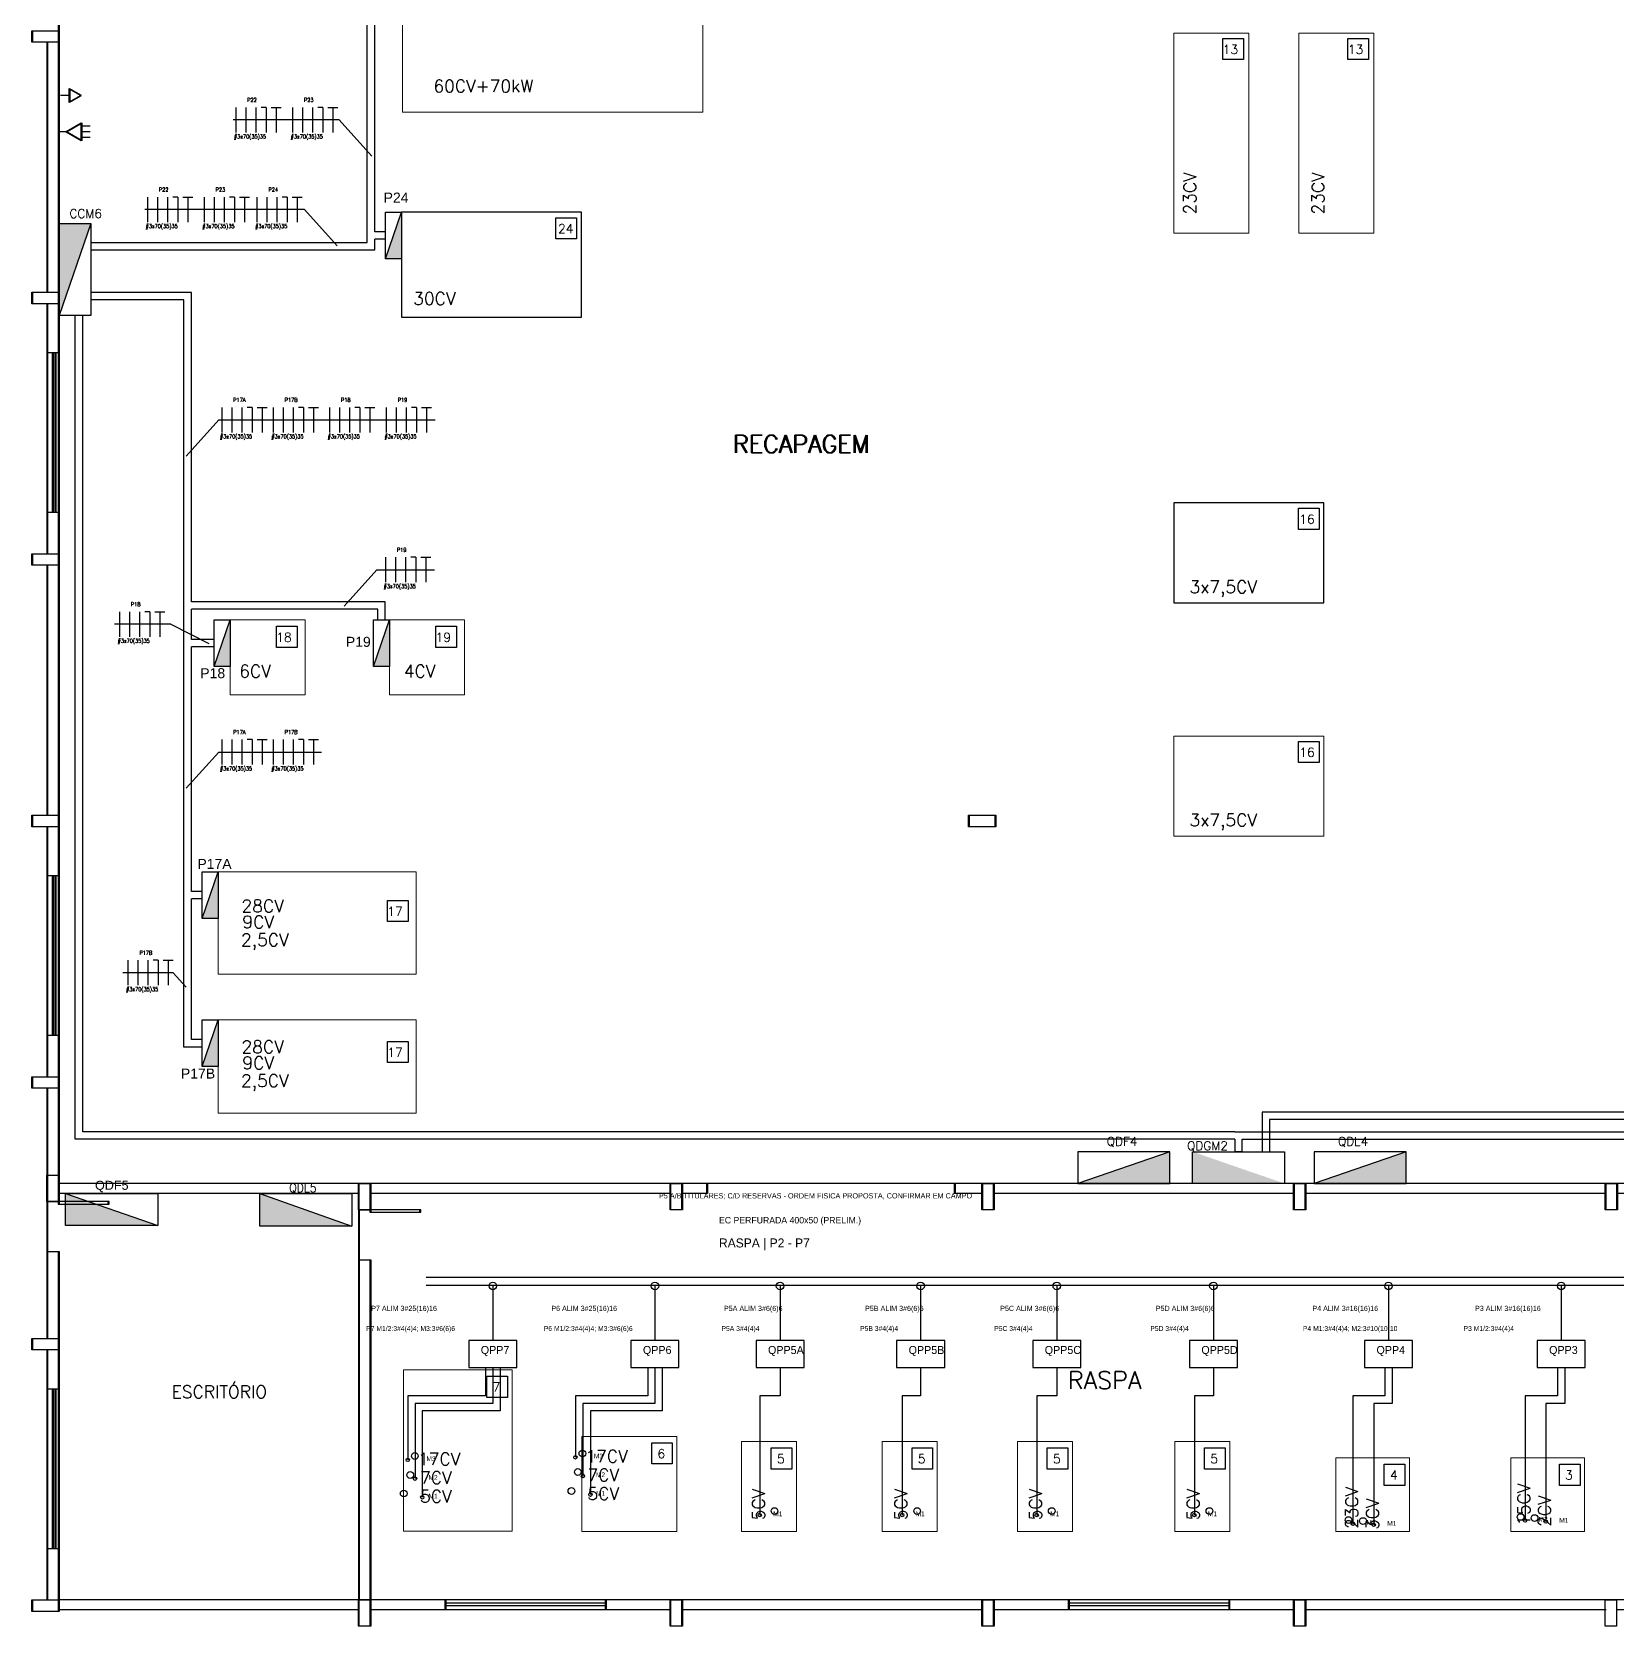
# Model space of a CAD drawing. Extents: x 88 to 641, y -96 to 322.
# Drawn here: x 224.07 to 255.75, y 140.77 to 172.64 of the extents above; entities that cross this region are included whole.
import ezdxf

# ---------------------------------------------------------------- set-up
doc = ezdxf.new("R2010")
doc.units = 0
doc.header["$MEASUREMENT"] = 0
for name, color, linetype in [('_ARQ', 5, 'Continuous'), ('_ARQ-TEXTO', 4, 'Continuous'), ('_COTAS', 4, 'Continuous'), ('_ELT-ELETROCALHAS', 1, 'Continuous'), ('_ELT-MAQUINAS-TEXTO', 4, 'Continuous'), ('_ELT-MÁQUINAS', 3, 'Continuous'), ('_ELT-PONTO', 2, 'Continuous'), ('_ELT-PONTO-TEXTO', 4, 'Continuous'), ('_ELT_ELETRODUTOS', 6, 'Continuous'), ('ELET_FIAÇÃO', 1, 'Continuous')]:
    doc.layers.add(name, color=color, linetype=linetype)
doc.styles.add('ARIAL', font='arial.ttf')
doc.styles.add('textstyle3', font='romans')
doc.styles.add('textstyle4', font='arial.ttf')
doc.styles.add('textstyle6', font='Standard')

# ---------------------------------------------------------------- blocks, each defined once
blk = doc.blocks.new('TOM_Trif_Baixa')
at = {"layer": '_ELT-PONTO'}
for p, q in [((-0.619, 0.111), (-0.459, 0.111)), ((-0.619, 0), (-0.459, 0)), ((-0.16, 0), (0, 0)), ((-0.619, -0.111), (-0.459, -0.111))]:
    blk.add_line(p, q, dxfattribs=at)
blk.add_lwpolyline([(-0.16, 0), (-0.459, 0.172), (-0.459, -0.172)], close=True, dxfattribs=at)
blk = doc.blocks.new('TOM_Monof_baixa')
at = {"layer": '_ELT-PONTO'}
for p, q in [((0.166, 0), (0, 0)), ((0.399, 0), (0.166, 0.135)), ((0.166, 0.135), (0.166, -0.135)), ((0.166, -0.135), (0.399, 0))]:
    blk.add_line(p, q, dxfattribs=at)
blk = doc.blocks.new('FIACAO_LAMP_ELETRO_3FNT')
at = {"layer": 'ELET_FIAÇÃO', "color": 4, "linetype": 'Continuous'}
for p, q in [((0, -0.25), (0, 0.25)), ((0.2, -0.25), (0.2, 0.25)), ((0.4, -0.25), (0.4, 0.25)), ((0.6, 0.25), (0.5, 0.25)), ((0.6, 0.25), (0.6, -0.25)), ((0.7, 0.25), (0.9, 0.25)), ((0.8, 0.25), (0.8, -0.25))]:
    blk.add_line(p, q, dxfattribs=at)
at = {"layer": 'ELET_FIAÇÃO', "color": 4, "linetype": 'Continuous', "style": 'textstyle4'}
for tag, p in [('C', (0.224, 0.36)), ('B', (-0.043, -0.37))]:
    blk.add_attdef(tag, p, '', height=0.08, dxfattribs=at)

msp = doc.modelspace()

# ---------------------------------------------------------------- hatches: boundary and pattern name
at = {"layer": '_ELT-PONTO', "linetype": 'Continuous'}
h = msp.add_hatch(color=256, dxfattribs=at)
h.dxf.hatch_style = 1
h.paths.add_polyline_path([(231.455, 169.038), (231.133, 168.106), (231.455, 168.106)])
at = {"layer": '_ELT-PONTO', "linetype": 'Continuous', "transparency": 33554687}
for points in [[(224.611, 166.975), (225.248, 168.815), (224.611, 168.815)], [(246.812, 149.618), (246.812, 150.254), (244.972, 149.618)], [(249.103, 149.618), (247.263, 150.254), (247.263, 149.618)], [(251.533, 149.618), (251.533, 150.254), (249.693, 149.618)]]:
    msp.add_hatch(color=256, dxfattribs=at).paths.add_polyline_path(points, flags=0)
at = {"layer": '_ELT-PONTO', "linetype": 'Continuous'}
h = msp.add_hatch(color=256, dxfattribs=at)
h.dxf.hatch_style = 1
h.paths.add_polyline_path([(228.032, 160.887), (227.709, 159.955), (228.032, 159.955)])
h = msp.add_hatch(color=256, dxfattribs=at)
h.dxf.hatch_style = 1
h.paths.add_polyline_path([(231.216, 160.887), (230.893, 159.955), (231.216, 159.955)])
h = msp.add_hatch(color=256, dxfattribs=at)
h.dxf.hatch_style = 1
h.paths.add_polyline_path([(227.791, 155.851), (227.469, 154.919), (227.791, 154.919)])
h = msp.add_hatch(color=256, dxfattribs=at)
h.dxf.hatch_style = 1
h.paths.add_polyline_path([(227.791, 152.888), (227.469, 151.956), (227.791, 151.956)])
at = {"layer": '_ELT-PONTO', "linetype": 'Continuous', "transparency": 33554687}
for points in [[(226.583, 148.776), (224.743, 149.416), (224.743, 148.776)], [(230.463, 148.766), (228.623, 149.406), (228.623, 148.766)]]:
    msp.add_hatch(color=256, dxfattribs=at).paths.add_polyline_path(points)

# ---------------------------------------------------------------- linework, layer by layer
at = {"layer": '_ARQ', "linetype": 'Continuous'}
for p, q in [((224.593, 185.821), (224.593, 149.257)), ((224.611, 185.821), (224.611, 149.257)), ((237.55, 149.618), (237.55, 149.418)), ((237.568, 149.618), (237.568, 149.418)), ((242.503, 149.618), (242.503, 149.418)), ((242.521, 149.618), (242.521, 149.418)), ((224.364, 149.257), (224.593, 149.257)), ((224.382, 149.257), (224.611, 149.257)), ((230.593, 149.093), (230.593, 141.293)), ((230.593, 149.093), (230.822, 149.093)), ((230.611, 149.093), (230.611, 141.293)), ((230.611, 149.093), (230.84, 149.093)), ((224.364, 148.257), (224.593, 148.257)), ((224.382, 148.257), (224.611, 148.257)), ((224.593, 148.257), (224.593, 141.293)), ((224.611, 148.257), (224.611, 141.293)), ((230.593, 148.093), (230.822, 148.093)), ((230.611, 148.093), (230.84, 148.093)), ((230.822, 148.093), (230.822, 141.293)), ((230.84, 148.093), (230.84, 141.293))]:
    msp.add_line(p, q, dxfattribs=at)
at = {"layer": '_ARQ'}
for p, q in [((224.364, 172.439), (224.364, 167.439)), ((224.382, 172.439), (224.382, 167.439)), ((224.364, 167.21), (224.364, 162.21)), ((224.382, 167.21), (224.382, 162.21)), ((224.39, 166.233), (224.593, 166.233)), ((224.408, 166.233), (224.611, 166.233)), ((224.475, 166.233), (224.475, 163.036)), ((224.493, 166.233), (224.493, 163.036)), ((224.528, 166.233), (224.528, 163.036)), ((224.546, 166.233), (224.546, 163.036)), ((224.593, 163.033), (224.39, 163.033)), ((224.611, 163.033), (224.408, 163.033)), ((224.364, 161.981), (224.364, 156.981)), ((224.382, 161.981), (224.382, 156.981)), ((224.364, 156.752), (224.364, 151.752)), ((224.382, 156.752), (224.382, 151.752)), ((224.39, 155.775), (224.593, 155.775)), ((224.408, 155.775), (224.611, 155.775)), ((224.475, 155.775), (224.475, 152.578)), ((224.493, 155.775), (224.493, 152.578)), ((224.528, 155.775), (224.528, 152.578)), ((224.546, 155.775), (224.546, 152.578)), ((224.593, 152.575), (224.39, 152.575)), ((224.611, 152.575), (224.408, 152.575)), ((224.364, 151.522), (224.364, 146.522)), ((224.382, 151.522), (224.382, 146.522)), ((267.966, 149.618), (224.593, 149.618)), ((267.984, 149.618), (224.611, 149.618)), ((230.593, 149.418), (224.593, 149.418)), ((230.611, 149.418), (224.611, 149.418)), ((236.822, 149.418), (230.822, 149.418)), ((236.84, 149.418), (230.84, 149.418)), ((237.55, 149.418), (237.052, 149.418)), ((237.568, 149.418), (237.07, 149.418)), ((243.052, 149.418), (242.503, 149.418)), ((243.07, 149.418), (242.521, 149.418)), ((249.281, 149.418), (243.281, 149.418)), ((249.299, 149.418), (243.299, 149.418)), ((255.51, 149.418), (249.51, 149.418)), ((255.528, 149.418), (249.528, 149.418)), ((261.739, 149.418), (255.739, 149.418)), ((224.364, 146.293), (224.364, 141.293)), ((224.382, 146.293), (224.382, 141.293)), ((224.39, 145.514), (224.593, 145.514)), ((224.408, 145.514), (224.611, 145.514)), ((224.475, 145.514), (224.475, 142.317)), ((224.493, 145.514), (224.493, 142.317)), ((224.528, 145.514), (224.528, 142.317)), ((224.546, 145.514), (224.546, 142.317)), ((224.593, 142.314), (224.39, 142.314)), ((224.611, 142.314), (224.408, 142.314)), ((277.768, 141.293), (224.593, 141.293)), ((277.786, 141.293), (224.611, 141.293)), ((232.328, 141.093), (232.328, 141.296)), ((232.328, 141.231), (235.526, 141.231)), ((232.346, 141.093), (232.346, 141.296)), ((232.346, 141.231), (235.544, 141.231)), ((235.528, 141.296), (235.528, 141.093)), ((235.546, 141.296), (235.546, 141.093)), ((244.787, 141.093), (244.787, 141.296)), ((244.787, 141.231), (247.984, 141.231)), ((244.805, 141.093), (244.805, 141.296)), ((244.805, 141.231), (248.002, 141.231)), ((247.987, 141.296), (247.987, 141.093)), ((248.005, 141.296), (248.005, 141.093)), ((230.593, 141.093), (224.593, 141.093)), ((230.611, 141.093), (224.611, 141.093)), ((236.822, 141.093), (230.822, 141.093)), ((236.84, 141.093), (230.84, 141.093)), ((232.328, 141.178), (235.526, 141.178)), ((232.346, 141.178), (235.544, 141.178)), ((243.052, 141.093), (237.052, 141.093)), ((243.07, 141.093), (237.07, 141.093)), ((249.281, 141.093), (243.281, 141.093)), ((249.299, 141.093), (243.299, 141.093)), ((244.787, 141.178), (247.984, 141.178)), ((244.805, 141.178), (248.002, 141.178)), ((255.51, 141.093), (249.51, 141.093)), ((255.528, 141.093), (249.528, 141.093)), ((261.739, 141.093), (255.739, 141.093))]:
    msp.add_line(p, q, dxfattribs=at)
for points in [[(224.069, 172.668), (224.593, 172.668), (224.593, 172.439), (224.069, 172.439)], [(224.087, 172.668), (224.611, 172.668), (224.611, 172.439), (224.087, 172.439)], [(224.069, 167.439), (224.593, 167.439), (224.593, 167.21), (224.069, 167.21)], [(224.087, 167.439), (224.611, 167.439), (224.611, 167.21), (224.087, 167.21)], [(224.069, 162.21), (224.593, 162.21), (224.593, 161.981), (224.069, 161.981)], [(224.087, 162.21), (224.611, 162.21), (224.611, 161.981), (224.087, 161.981)], [(224.069, 156.981), (224.593, 156.981), (224.593, 156.752), (224.069, 156.752)], [(224.087, 156.981), (224.611, 156.981), (224.611, 156.752), (224.087, 156.752)], [(242.789, 156.981), (243.314, 156.981), (243.314, 156.752), (242.789, 156.752)], [(242.807, 156.981), (243.332, 156.981), (243.332, 156.752), (242.807, 156.752)], [(224.069, 151.752), (224.593, 151.752), (224.593, 151.522), (224.069, 151.522)], [(224.087, 151.752), (224.611, 151.752), (224.611, 151.522), (224.087, 151.522)], [(224.593, 149.782), (224.593, 149.257), (224.364, 149.257), (224.364, 149.782)], [(224.611, 149.782), (224.611, 149.257), (224.382, 149.257), (224.382, 149.782)], [(230.822, 149.618), (230.822, 149.093), (230.593, 149.093), (230.593, 149.618)], [(230.84, 149.618), (230.84, 149.093), (230.611, 149.093), (230.611, 149.618)], [(237.052, 149.618), (237.052, 149.093), (236.822, 149.093), (236.822, 149.618)], [(237.07, 149.618), (237.07, 149.093), (236.84, 149.093), (236.84, 149.618)], [(243.281, 149.618), (243.281, 149.093), (243.052, 149.093), (243.052, 149.618)], [(243.299, 149.618), (243.299, 149.093), (243.07, 149.093), (243.07, 149.618)], [(249.51, 149.618), (249.51, 149.093), (249.281, 149.093), (249.281, 149.618)], [(249.528, 149.618), (249.528, 149.093), (249.299, 149.093), (249.299, 149.618)], [(255.739, 149.618), (255.739, 149.093), (255.51, 149.093), (255.51, 149.618)], [(255.757, 149.618), (255.757, 149.093), (255.528, 149.093), (255.528, 149.618)], [(224.069, 146.522), (224.593, 146.522), (224.593, 146.293), (224.069, 146.293)], [(224.087, 146.522), (224.611, 146.522), (224.611, 146.293), (224.087, 146.293)], [(224.069, 141.293), (224.593, 141.293), (224.593, 141.064), (224.069, 141.064)], [(224.087, 141.293), (224.611, 141.293), (224.611, 141.064), (224.087, 141.064)], [(230.822, 141.293), (230.822, 140.769), (230.593, 140.769), (230.593, 141.293)], [(230.84, 141.293), (230.84, 140.769), (230.611, 140.769), (230.611, 141.293)], [(237.052, 141.293), (237.052, 140.769), (236.822, 140.769), (236.822, 141.293)], [(237.07, 141.293), (237.07, 140.769), (236.84, 140.769), (236.84, 141.293)], [(243.281, 141.293), (243.281, 140.769), (243.052, 140.769), (243.052, 141.293)], [(243.299, 141.293), (243.299, 140.769), (243.07, 140.769), (243.07, 141.293)], [(249.51, 141.293), (249.51, 140.769), (249.281, 140.769), (249.281, 141.293)], [(249.528, 141.293), (249.528, 140.769), (249.299, 140.769), (249.299, 141.293)], [(255.739, 141.293), (255.739, 140.769), (255.51, 140.769), (255.51, 141.293)]]:
    msp.add_lwpolyline(points, close=True, dxfattribs=at)
at = {"layer": '_ARQ', "linetype": 'Continuous'}
for points in [[(225.593, 149.257), (224.593, 149.257), (224.593, 149.207), (225.593, 149.207)], [(225.611, 149.257), (224.611, 149.257), (224.611, 149.207), (225.611, 149.207)], [(231.822, 149.093), (230.822, 149.093), (230.822, 149.043), (231.822, 149.043)], [(231.84, 149.093), (230.84, 149.093), (230.84, 149.043), (231.84, 149.043)]]:
    msp.add_lwpolyline(points, close=True, dxfattribs=at)
at = {"layer": '_ELT-ELETROCALHAS', "color": 254, "true_color": 0xfeeab9}
for p, q in [((248.108, 150.654), (267.332, 150.654)), ((248.108, 150.504), (248.108, 150.254)), ((248.258, 150.504), (267.482, 150.504)), ((248.258, 150.254), (248.108, 150.254))]:
    msp.add_line(p, q, dxfattribs=at)
at = {"layer": '_ELT-ELETROCALHAS', "color": 116, "true_color": 0x136734}
for points in [[(268.168, 181.355), (266.367, 181.355), (266.367, 151.048), (248.653, 151.048), (248.653, 150.254)], [(268.168, 181.205), (266.517, 181.205), (266.517, 150.898), (248.803, 150.898), (248.803, 150.254)]]:
    msp.add_lwpolyline(points, dxfattribs=at)
at = {"layer": '_ELT-ELETROCALHAS', "color": 32, "true_color": 0xcd6928}
for points in [[(225.248, 168.435), (230.771, 168.435), (230.771, 180.152)], [(230.921, 168.647), (230.921, 175.097)], [(231.133, 168.647), (230.921, 168.647)], [(225.248, 168.285), (230.921, 168.285), (230.921, 168.497)], [(231.133, 168.497), (230.921, 168.497)], [(227.257, 161.249), (227.257, 167.435), (225.248, 167.435)], [(227.257, 152.347), (227.107, 152.347), (227.107, 167.285), (225.248, 167.285)], [(231.129, 161.099), (231.129, 161.249), (227.257, 161.249)], [(230.979, 161.099), (227.257, 161.099)], [(227.257, 160.496), (227.257, 161.099)], [(230.979, 160.887), (230.979, 161.099)], [(231.129, 160.887), (231.129, 161.099)], [(227.709, 160.496), (227.257, 160.496)], [(227.709, 160.346), (227.257, 160.346)], [(227.257, 155.46), (227.257, 160.346)], [(227.469, 155.46), (227.257, 155.46)], [(227.469, 155.31), (227.257, 155.31)], [(227.257, 152.497), (227.257, 155.31)], [(227.469, 152.497), (227.257, 152.497)], [(227.469, 152.347), (227.257, 152.347)]]:
    msp.add_lwpolyline(points, dxfattribs=at)
at = {"layer": '_ELT-ELETROCALHAS', "color": 254, "true_color": 0xfeeab9}
for points in [[(248.108, 150.504), (224.934, 150.504), (224.934, 166.975)], [(248.108, 150.654), (225.084, 150.654), (225.084, 166.975)], [(248.258, 150.254), (248.258, 150.504)]]:
    msp.add_lwpolyline(points, dxfattribs=at)
at = {"layer": '_ELT-ELETROCALHAS'}
for points in [[(259.5, 147.74), (258.95, 147.74), (231.95, 147.74)], [(259.5, 147.58), (258.95, 147.58), (231.95, 147.58)]]:
    msp.add_lwpolyline(points, dxfattribs=at)
at = {"layer": '_ELT-MAQUINAS-TEXTO'}
for points in [[(247.87, 172.512), (248.283, 172.512), (248.283, 172.09), (247.87, 172.09)], [(250.37, 172.512), (250.783, 172.512), (250.783, 172.09), (250.37, 172.09)], [(234.538, 168.929), (234.951, 168.929), (234.951, 168.507), (234.538, 168.507)], [(249.381, 163.119), (249.794, 163.119), (249.794, 162.697), (249.381, 162.697)], [(228.955, 160.759), (229.368, 160.759), (229.368, 160.336), (228.955, 160.336)], [(232.139, 160.759), (232.551, 160.759), (232.551, 160.336), (232.139, 160.336)], [(249.381, 158.458), (249.794, 158.458), (249.794, 158.036), (249.381, 158.036)], [(231.174, 155.277), (231.587, 155.277), (231.587, 154.854), (231.174, 154.854)], [(231.174, 152.459), (231.587, 152.459), (231.587, 152.037), (231.174, 152.037)], [(233.161, 145.766), (233.574, 145.766), (233.574, 145.343), (233.161, 145.343)], [(236.455, 144.435), (236.867, 144.435), (236.867, 144.013), (236.455, 144.013)], [(238.844, 144.333), (239.257, 144.333), (239.257, 143.91), (238.844, 143.91)], [(241.658, 144.333), (242.07, 144.333), (242.07, 143.91), (241.658, 143.91)], [(244.361, 144.333), (244.774, 144.333), (244.774, 143.91), (244.361, 143.91)], [(247.503, 144.333), (247.916, 144.333), (247.916, 143.91), (247.503, 143.91)], [(251.095, 144.006), (251.507, 144.006), (251.507, 143.583), (251.095, 143.583)], [(254.594, 144.006), (255.007, 144.006), (255.007, 143.583), (254.594, 143.583)]]:
    msp.add_lwpolyline(points, close=True, dxfattribs=at)
at = {"layer": '_ELT-MÁQUINAS', "color": 4, "lineweight": 0}
for points in [[(231.477, 175.638), (237.477, 175.638), (237.477, 171.038), (231.477, 171.038)], [(246.887, 172.62), (248.387, 172.62), (248.387, 168.62), (246.887, 168.62)], [(249.387, 172.62), (250.887, 172.62), (250.887, 168.62), (249.387, 168.62)], [(228.032, 159.387), (229.532, 159.387), (229.532, 160.887), (228.032, 160.887)], [(231.216, 159.387), (232.716, 159.387), (232.716, 160.887), (231.216, 160.887)], [(246.887, 156.565), (249.887, 156.565), (249.887, 158.565), (246.887, 158.565)], [(227.791, 153.804), (231.751, 153.804), (231.751, 155.851), (227.791, 155.851)], [(227.791, 151.024), (231.751, 151.024), (231.751, 152.888), (227.791, 152.888)], [(231.493, 145.894), (233.666, 145.894), (233.666, 142.666), (231.493, 142.666)], [(235.06, 142.663), (236.96, 142.663), (236.96, 144.563), (235.06, 144.563)], [(238.25, 144.461), (239.35, 144.461), (239.35, 142.661), (238.25, 142.661)], [(241.063, 144.461), (242.163, 144.461), (242.163, 142.661), (241.063, 142.661)], [(243.767, 144.461), (244.867, 144.461), (244.867, 142.661), (243.767, 142.661)], [(246.909, 144.461), (248.009, 144.461), (248.009, 142.661), (246.909, 142.661)], [(250.124, 144.134), (251.6, 144.134), (251.6, 142.659), (250.124, 142.659)], [(253.623, 144.134), (255.1, 144.134), (255.1, 142.659), (253.623, 142.659)]]:
    msp.add_lwpolyline(points, close=True, dxfattribs=at)
at = {"layer": '_ELT-MÁQUINAS', "color": 4}
for points in [[(231.455, 166.938), (235.055, 166.938), (235.055, 169.038), (231.455, 169.038)], [(246.887, 161.226), (249.887, 161.226), (249.887, 163.226), (246.887, 163.226)]]:
    msp.add_lwpolyline(points, close=True, dxfattribs=at)
at = {"layer": '_ELT-PONTO', "linetype": 'Continuous'}
for p, q in [((231.133, 168.106), (231.455, 169.038)), ((225.248, 168.815), (224.611, 166.975)), ((227.709, 159.955), (228.032, 160.887)), ((230.893, 159.955), (231.216, 160.887)), ((227.469, 154.919), (227.791, 155.851)), ((227.469, 151.956), (227.791, 152.888)), ((246.812, 150.254), (244.972, 149.618)), ((251.533, 150.254), (249.693, 149.618)), ((224.743, 149.416), (226.583, 148.776)), ((228.623, 149.416), (230.463, 148.766))]:
    msp.add_line(p, q, dxfattribs=at)
for points in [[(231.455, 168.106), (231.133, 168.106), (231.133, 169.038), (231.455, 169.038)], [(224.611, 168.815), (225.248, 168.815), (225.248, 166.975), (224.611, 166.975)], [(228.032, 159.955), (227.709, 159.955), (227.709, 160.887), (228.032, 160.887)], [(231.216, 159.955), (230.893, 159.955), (230.893, 160.887), (231.216, 160.887)], [(227.791, 154.919), (227.469, 154.919), (227.469, 155.851), (227.791, 155.851)], [(227.791, 151.956), (227.469, 151.956), (227.469, 152.888), (227.791, 152.888)], [(246.812, 149.618), (246.812, 150.254), (244.972, 150.254), (244.972, 149.618)], [(247.263, 149.618), (247.263, 150.254), (249.103, 150.254), (249.103, 149.618)], [(251.533, 149.618), (251.533, 150.254), (249.693, 150.254), (249.693, 149.618)], [(224.743, 148.776), (224.743, 149.416), (226.583, 149.416), (226.583, 148.776)], [(228.623, 148.766), (228.623, 149.416), (230.463, 149.416), (230.463, 148.766)]]:
    msp.add_lwpolyline(points, close=True, dxfattribs=at)
at = {"layer": '_ELT-PONTO'}
for points in [[(232.8, 145.94), (233.76, 145.94), (233.76, 146.48), (232.8, 146.48)], [(236.04, 145.94), (237, 145.94), (237, 146.48), (236.04, 146.48)], [(238.54, 145.94), (239.5, 145.94), (239.5, 146.48), (238.54, 146.48)], [(241.35, 145.94), (242.31, 145.94), (242.31, 146.48), (241.35, 146.48)], [(244.07, 145.94), (245.03, 145.94), (245.03, 146.48), (244.07, 146.48)], [(247.2, 145.94), (248.16, 145.94), (248.16, 146.48), (247.2, 146.48)], [(250.7, 145.94), (251.66, 145.94), (251.66, 146.48), (250.7, 146.48)], [(254.15, 145.94), (255.11, 145.94), (255.11, 146.48), (254.15, 146.48)]]:
    msp.add_lwpolyline(points, close=True, dxfattribs=at)
for centre, radius in [((231.58, 144.091), 0.034), ((231.72, 144.17), 0.067), ((234.93, 144.144), 0.034), ((235.07, 144.22), 0.067), ((231.63, 143.79), 0.067), ((234.98, 143.85), 0.067), ((235.08, 143.77), 0.034), ((231.5, 143.42), 0.067), ((231.725, 143.717), 0.034), ((234.85, 143.47), 0.067), ((231.87, 143.344), 0.034), ((235.23, 143.397), 0.034), ((238.91, 143.07), 0.067), ((241.76, 143.07), 0.067), ((244.45, 143.07), 0.067), ((247.6, 143.07), 0.067), ((238.615, 142.99), 0.034), ((241.46, 142.99), 0.034), ((244.149, 142.99), 0.034), ((247.3, 142.99), 0.034), ((250.38, 142.89), 0.067), ((250.47, 142.817), 0.034), ((250.67, 142.87), 0.067), ((250.885, 142.797), 0.034), ((253.82, 142.95), 0.067), ((253.908, 142.88), 0.034), ((254.1, 142.93), 0.067), ((254.323, 142.859), 0.034)]:
    msp.add_circle(centre, radius, dxfattribs=at)
at = {"layer": '_ELT_ELETRODUTOS'}
for p, q in [((233.28, 147.58), (233.28, 146.48)), ((236.52, 147.58), (236.52, 146.48)), ((239.02, 147.58), (239.02, 146.48)), ((241.83, 147.58), (241.83, 146.48)), ((244.55, 147.58), (244.55, 146.48)), ((247.68, 147.58), (247.68, 146.48)), ((251.18, 147.58), (251.18, 146.48)), ((254.63, 147.58), (254.63, 146.48))]:
    msp.add_line(p, q, dxfattribs=at)
for centre in [(233.28, 147.57), (236.52, 147.57), (239.02, 147.57), (241.83, 147.57), (244.55, 147.57), (247.68, 147.57), (251.18, 147.57), (254.63, 147.57)]:
    msp.add_circle(centre, 0.075, dxfattribs=at)
at = {"layer": 'ELET_FIAÇÃO', "color": 7, "linetype": 'Continuous'}
for points in [[(230.208, 170.883), (228.089, 170.883)], [(230.208, 170.883), (230.862, 170.157)], [(229.518, 169.09), (226.323, 169.09)], [(229.518, 169.09), (230.171, 168.364)], [(227.803, 164.886), (227.149, 164.16)], [(227.803, 164.886), (232.131, 164.886)], [(230.965, 161.889), (230.311, 161.163)], [(230.965, 161.889), (232.116, 161.889)], [(226.848, 160.8), (225.72, 160.8)], [(226.848, 160.8), (227.606, 160.416)], [(227.803, 158.246), (227.149, 157.52)], [(227.803, 158.246), (229.857, 158.246)], [(226.89, 153.832), (225.884, 153.832)], [(226.89, 153.832), (227.15, 153.543)]]:
    msp.add_lwpolyline(points, dxfattribs=at)
at = {"layer": 'ELET_FIAÇÃO'}
for points in [[(233.135, 145.94), (233.135, 145.37), (231.58, 145.37), (231.58, 144.091)], [(233.28, 145.94), (233.28, 145.22), (231.725, 145.22), (231.725, 143.717)], [(233.425, 145.94), (233.425, 145.07), (231.87, 145.07), (231.87, 143.344)], [(236.375, 145.94), (236.375, 145.37), (234.93, 145.37), (234.93, 144.144)], [(236.52, 145.94), (236.52, 145.22), (235.08, 145.22), (235.08, 143.77)], [(236.665, 145.94), (236.665, 145.07), (235.23, 145.07), (235.23, 143.397)], [(239.02, 145.94), (239.02, 145.37), (238.615, 145.37), (238.615, 142.99)], [(241.83, 145.94), (241.83, 145.37), (241.46, 145.37), (241.46, 142.99)], [(244.55, 145.94), (244.55, 145.37), (244.149, 145.37), (244.149, 142.99)], [(247.68, 145.94), (247.68, 145.37), (247.3, 145.37), (247.3, 142.99)], [(251.107, 145.94), (251.107, 145.37), (250.47, 145.37), (250.47, 142.817)], [(251.252, 145.94), (251.252, 145.22), (250.885, 145.22), (250.885, 142.797)], [(254.558, 145.94), (254.558, 145.37), (253.908, 145.37), (253.908, 142.88)], [(254.702, 145.94), (254.702, 145.22), (254.323, 145.22), (254.323, 142.859)]]:
    msp.add_lwpolyline(points, dxfattribs=at)

# ---------------------------------------------------------------- block references
at = {"layer": '_COTAS', "linetype": 'Continuous'}
for p in [(224.642, 171.372), (224.66, 171.372)]:
    msp.add_blockref('TOM_Monof_baixa', p, dxfattribs=at)
at = {"layer": '_COTAS', "linetype": 'Continuous', "rotation": 180}
for p in [(224.593, 170.647), (224.611, 170.647)]:
    msp.add_blockref('TOM_Trif_Baixa', p, dxfattribs=at)
at = {"layer": '_ELT_ELETRODUTOS', "linetype": 'Continuous'}
ref = msp.add_blockref('FIACAO_LAMP_ELETRO_3FNT', (228.148, 170.883), dxfattribs=at)
ref.add_attrib('C', 'P22', (228.372, 171.243), dxfattribs={"layer": 'ELET_FIAÇÃO', "color": 4, "linetype": 'Continuous', "height": 0.08, "style": 'textstyle6'})
ref.add_attrib('B', '#3x70(35)35', (228.105, 170.513), dxfattribs={"layer": 'ELET_FIAÇÃO', "color": 4, "linetype": 'Continuous', "height": 0.08, "style": 'textstyle6'})
ref = msp.add_blockref('FIACAO_LAMP_ELETRO_3FNT', (229.283, 170.883), dxfattribs=at)
ref.add_attrib('C', 'P23', (229.507, 171.243), dxfattribs={"layer": 'ELET_FIAÇÃO', "color": 4, "linetype": 'Continuous', "height": 0.08, "style": 'textstyle6'})
ref.add_attrib('B', '#3x70(35)35', (229.24, 170.513), dxfattribs={"layer": 'ELET_FIAÇÃO', "color": 4, "linetype": 'Continuous', "height": 0.08, "style": 'textstyle6'})
ref = msp.add_blockref('FIACAO_LAMP_ELETRO_3FNT', (226.383, 169.09), dxfattribs=at)
ref.add_attrib('C', 'P22', (226.607, 169.45), dxfattribs={"layer": 'ELET_FIAÇÃO', "color": 4, "linetype": 'Continuous', "height": 0.08, "style": 'textstyle6'})
ref.add_attrib('B', '#3x70(35)35', (226.34, 168.72), dxfattribs={"layer": 'ELET_FIAÇÃO', "color": 4, "linetype": 'Continuous', "height": 0.08, "style": 'textstyle6'})
ref = msp.add_blockref('FIACAO_LAMP_ELETRO_3FNT', (227.517, 169.09), dxfattribs=at)
ref.add_attrib('C', 'P23', (227.741, 169.45), dxfattribs={"layer": 'ELET_FIAÇÃO', "color": 4, "linetype": 'Continuous', "height": 0.08, "style": 'textstyle6'})
ref.add_attrib('B', '#3x70(35)35', (227.474, 168.72), dxfattribs={"layer": 'ELET_FIAÇÃO', "color": 4, "linetype": 'Continuous', "height": 0.08, "style": 'textstyle6'})
ref = msp.add_blockref('FIACAO_LAMP_ELETRO_3FNT', (228.573, 169.09), dxfattribs=at)
ref.add_attrib('C', 'P24', (228.797, 169.45), dxfattribs={"layer": 'ELET_FIAÇÃO', "color": 4, "linetype": 'Continuous', "height": 0.08, "style": 'textstyle6'})
ref.add_attrib('B', '#3x70(35)35', (228.53, 168.72), dxfattribs={"layer": 'ELET_FIAÇÃO', "color": 4, "linetype": 'Continuous', "height": 0.08, "style": 'textstyle6'})
ref = msp.add_blockref('FIACAO_LAMP_ELETRO_3FNT', (227.869, 164.886), dxfattribs=at)
ref.add_attrib('C', 'P17A', (228.093, 165.246), dxfattribs={"layer": 'ELET_FIAÇÃO', "color": 4, "linetype": 'Continuous', "height": 0.08, "style": 'textstyle6'})
ref.add_attrib('B', '#3x70(35)35', (227.826, 164.516), dxfattribs={"layer": 'ELET_FIAÇÃO', "color": 4, "linetype": 'Continuous', "height": 0.08, "style": 'textstyle6'})
ref = msp.add_blockref('FIACAO_LAMP_ELETRO_3FNT', (228.897, 164.886), dxfattribs=at)
ref.add_attrib('C', 'P17B', (229.121, 165.246), dxfattribs={"layer": 'ELET_FIAÇÃO', "color": 4, "linetype": 'Continuous', "height": 0.08, "style": 'textstyle6'})
ref.add_attrib('B', '#3x70(35)35', (228.854, 164.516), dxfattribs={"layer": 'ELET_FIAÇÃO', "color": 4, "linetype": 'Continuous', "height": 0.08, "style": 'textstyle6'})
ref = msp.add_blockref('FIACAO_LAMP_ELETRO_3FNT', (230.022, 164.886), dxfattribs=at)
ref.add_attrib('C', 'P18', (230.246, 165.246), dxfattribs={"layer": 'ELET_FIAÇÃO', "color": 4, "linetype": 'Continuous', "height": 0.08, "style": 'textstyle6'})
ref.add_attrib('B', '#3x70(35)35', (229.979, 164.516), dxfattribs={"layer": 'ELET_FIAÇÃO', "color": 4, "linetype": 'Continuous', "height": 0.08, "style": 'textstyle6'})
ref = msp.add_blockref('FIACAO_LAMP_ELETRO_3FNT', (231.156, 164.886), dxfattribs=at)
ref.add_attrib('C', 'P19', (231.38, 165.246), dxfattribs={"layer": 'ELET_FIAÇÃO', "color": 4, "linetype": 'Continuous', "height": 0.08, "style": 'textstyle6'})
ref.add_attrib('B', '#3x70(35)35', (231.113, 164.516), dxfattribs={"layer": 'ELET_FIAÇÃO', "color": 4, "linetype": 'Continuous', "height": 0.08, "style": 'textstyle6'})
ref = msp.add_blockref('FIACAO_LAMP_ELETRO_3FNT', (231.141, 161.889), dxfattribs=at)
ref.add_attrib('C', 'P19', (231.364, 162.249), dxfattribs={"layer": 'ELET_FIAÇÃO', "color": 4, "linetype": 'Continuous', "height": 0.08, "style": 'textstyle6'})
ref.add_attrib('B', '#3x70(35)35', (231.097, 161.519), dxfattribs={"layer": 'ELET_FIAÇÃO', "color": 4, "linetype": 'Continuous', "height": 0.08, "style": 'textstyle6'})
ref = msp.add_blockref('FIACAO_LAMP_ELETRO_3FNT', (225.824, 160.8), dxfattribs=at)
ref.add_attrib('C', 'P18', (226.048, 161.16), dxfattribs={"layer": 'ELET_FIAÇÃO', "color": 4, "linetype": 'Continuous', "height": 0.08, "style": 'textstyle6'})
ref.add_attrib('B', '#3x70(35)35', (225.781, 160.43), dxfattribs={"layer": 'ELET_FIAÇÃO', "color": 4, "linetype": 'Continuous', "height": 0.08, "style": 'textstyle6'})
ref = msp.add_blockref('FIACAO_LAMP_ELETRO_3FNT', (227.869, 158.246), dxfattribs=at)
ref.add_attrib('C', 'P17A', (228.093, 158.606), dxfattribs={"layer": 'ELET_FIAÇÃO', "color": 4, "linetype": 'Continuous', "height": 0.08, "style": 'textstyle6'})
ref.add_attrib('B', '#3x70(35)35', (227.826, 157.876), dxfattribs={"layer": 'ELET_FIAÇÃO', "color": 4, "linetype": 'Continuous', "height": 0.08, "style": 'textstyle6'})
ref = msp.add_blockref('FIACAO_LAMP_ELETRO_3FNT', (228.897, 158.246), dxfattribs=at)
ref.add_attrib('C', 'P17B', (229.121, 158.606), dxfattribs={"layer": 'ELET_FIAÇÃO', "color": 4, "linetype": 'Continuous', "height": 0.08, "style": 'textstyle6'})
ref.add_attrib('B', '#3x70(35)35', (228.854, 157.876), dxfattribs={"layer": 'ELET_FIAÇÃO', "color": 4, "linetype": 'Continuous', "height": 0.08, "style": 'textstyle6'})
ref = msp.add_blockref('FIACAO_LAMP_ELETRO_3FNT', (225.993, 153.832), dxfattribs=at)
ref.add_attrib('C', 'P17B', (226.217, 154.192), dxfattribs={"layer": 'ELET_FIAÇÃO', "color": 4, "linetype": 'Continuous', "height": 0.08, "style": 'textstyle6'})
ref.add_attrib('B', '#3x70(35)35', (225.95, 153.462), dxfattribs={"layer": 'ELET_FIAÇÃO', "color": 4, "linetype": 'Continuous', "height": 0.08, "style": 'textstyle6'})

# ---------------------------------------------------------------- texts
at = {"layer": '_ARQ-TEXTO', "style": 'textstyle3'}
for s, height, p in [('RECAPAGEM', 0.35, (238.073, 164.231)), ('RECAPAGEM', 0.35, (238.091, 164.231)), ('RASPA', 0.35, (244.773, 145.51)), ('ESCRITÓRIO', 0.25, (226.862, 145.328))]:
    msp.add_text(s, height=height, dxfattribs=at).set_placement(p)
at = {"layer": '_ELT-MAQUINAS-TEXTO', "style": 'textstyle3'}
for s, height, p in [('13', 0.18, (247.867, 172.203)), ('13', 0.18, (250.367, 172.203)), ('60CV+70kW', 0.25, (232.093, 171.436)), ('24', 0.18, (234.584, 168.62)), ('30CV', 0.25, (231.689, 167.187)), ('16', 0.18, (249.397, 162.811)), ('3x7,5CV', 0.25, (247.203, 161.423)), ('18', 0.18, (228.951, 160.45)), ('19', 0.18, (232.135, 160.45)), ('6CV', 0.25, (228.212, 159.736)), ('4CV', 0.25, (231.501, 159.736)), ('16', 0.18, (249.397, 158.15)), ('3x7,5CV', 0.25, (247.203, 156.762)), ('28CV', 0.25, (228.257, 155.043)), ('9CV', 0.25, (228.275, 154.723)), ('17', 0.18, (231.171, 154.968)), ('2,5CV', 0.25, (228.248, 154.366)), ('28CV', 0.25, (228.257, 152.226)), ('9CV', 0.25, (228.275, 151.905)), ('17', 0.18, (231.171, 152.151)), ('2,5CV', 0.25, (228.248, 151.549)), ('7', 0.18, (233.276, 145.457)), ('17CV', 0.25, (231.784, 143.986)), ('17CV', 0.25, (235.131, 144.039)), ('6', 0.18, (236.57, 144.126)), ('5', 0.18, (238.959, 144.024)), ('5', 0.18, (241.773, 144.024)), ('5', 0.18, (244.476, 144.024)), ('5', 0.18, (247.618, 144.024)), ('7CV', 0.25, (231.825, 143.612)), ('7CV', 0.25, (235.172, 143.665)), ('4', 0.18, (251.21, 143.697)), ('3', 0.18, (254.709, 143.697)), ('5CV', 0.25, (231.825, 143.239)), ('5CV', 0.25, (235.172, 143.292))]:
    msp.add_text(s, height=height, dxfattribs=at).set_placement(p)
for s, p in [('23CV', (247.336, 168.993)), ('23CV', (249.896, 168.993)), ('5CV', (238.715, 142.885)), ('5CV', (241.56, 142.885)), ('5CV', (244.249, 142.885)), ('5CV', (247.4, 142.885)), ('23CV', (250.57, 142.712)), ('15CV', (254.008, 142.775)), ('3CV', (250.985, 142.692)), ('2CV', (254.423, 142.754))]:
    msp.add_text(s, height=0.25, rotation=90, dxfattribs=at).set_placement(p)
at = {"layer": '_ELT-PONTO-TEXTO'}
for s, style, p in [('CCM6', 'textstyle3', (224.82, 168.923)), ('QDF4', 'textstyle3', (245.55, 150.371)), ('QDGM2', 'textstyle3', (247.156, 150.285)), ('QDL4', 'textstyle3', (250.169, 150.371)), ('QDL5', 'textstyle6', (229.21, 149.443))]:
    msp.add_text(s, height=0.176, dxfattribs=dict(at, style=style)).set_placement(p)
for s, height, p in [('P5 A/B TITULARES; C/D RESERVAS - ORDEM FISICA PROPOSTA, CONFIRMAR EM CAMPO', 0.105, (236.6, 149.32)), ('EC PERFURADA 400x50 (PRELIM.)', 0.13, (237.8, 148.82)), ('RASPA | P2 - P7', 0.18, (237.8, 148.34)), ('P7 ALIM 3#25(16)16', 0.103, (230.85, 147.07)), ('P6 ALIM 3#25(16)16', 0.103, (234.45, 147.07)), ('P5A ALIM 3#6(6)6', 0.103, (237.9, 147.07)), ('P5B ALIM 3#6(6)6', 0.103, (240.72, 147.07)), ('P5C ALIM 3#6(6)6', 0.103, (243.42, 147.07)), ('P5D ALIM 3#6(6)6', 0.103, (246.53, 147.07)), ('P4 ALIM 3#16(16)16', 0.103, (249.66, 147.07)), ('P3 ALIM 3#16(16)16', 0.103, (252.91, 147.07)), ('P7 M1/2:3#4(4)4; M3:3#6(6)6', 0.098, (230.75, 146.67)), ('P6 M1/2:3#4(4)4; M3:3#6(6)6', 0.098, (234.3, 146.67)), ('P5A 3#4(4)4', 0.098, (237.85, 146.67)), ('P5B 3#4(4)4', 0.098, (240.62, 146.67)), ('P5C 3#4(4)4', 0.098, (243.3, 146.67)), ('P5D 3#4(4)4', 0.098, (246.42, 146.67)), ('P4 M1:3#4(4)4; M2:3#10(10)10', 0.098, (249.47, 146.67)), ('P3 M1/2:3#4(4)4', 0.098, (252.68, 146.67)), ('QPP7', 0.16, (233.04, 146.21)), ('QPP6', 0.16, (236.28, 146.21)), ('QPP5A', 0.16, (238.78, 146.21)), ('QPP5B', 0.16, (241.59, 146.21)), ('QPP5C', 0.16, (244.31, 146.21)), ('QPP5D', 0.16, (247.44, 146.21)), ('QPP4', 0.16, (250.94, 146.21)), ('QPP3', 0.16, (254.39, 146.21)), ('M3', 0.095, (231.954, 144.068)), ('M3', 0.095, (235.301, 144.121)), ('M2', 0.095, (231.995, 143.694)), ('M2', 0.095, (235.342, 143.747)), ('M1', 0.095, (235.342, 143.374)), ('M1', 0.095, (231.995, 143.321)), ('M1', 0.095, (238.885, 142.967)), ('M1', 0.095, (241.73, 142.967)), ('M1', 0.095, (244.419, 142.967)), ('M1', 0.095, (247.57, 142.967)), ('M2', 0.095, (250.74, 142.794)), ('M1', 0.095, (251.155, 142.774)), ('M2', 0.095, (254.178, 142.857)), ('M1', 0.095, (254.593, 142.836))]:
    msp.add_text(s, height=height, dxfattribs=at).set_placement(p)
at = {"layer": '_ELT-PONTO-TEXTO', "linetype": 'Continuous', "char_height": 0.2, "attachment_point": 1, "style": 'ARIAL'}
for s, insert in [('P24', (231.098, 169.431)), ('P19', (230.343, 160.549)), ('P18', (227.434, 159.922)), ('P17A', (227.376, 156.109)), ('P17B', (227.047, 151.917))]:
    msp.add_mtext_dynamic_manual_height_columns(s, width=1.60642, gutter_width=4.242, heights=[0], dxfattribs=dict(at, insert=insert))
at = {"layer": '_ELT-PONTO-TEXTO', "linetype": 'Continuous', "insert": (225.33, 149.443), "char_height": 0.18, "width": 2, "attachment_point": 7, "style": 'textstyle4'}
msp.add_mtext('QDF5', dxfattribs=at)

doc.saveas('drawing.dxf')
